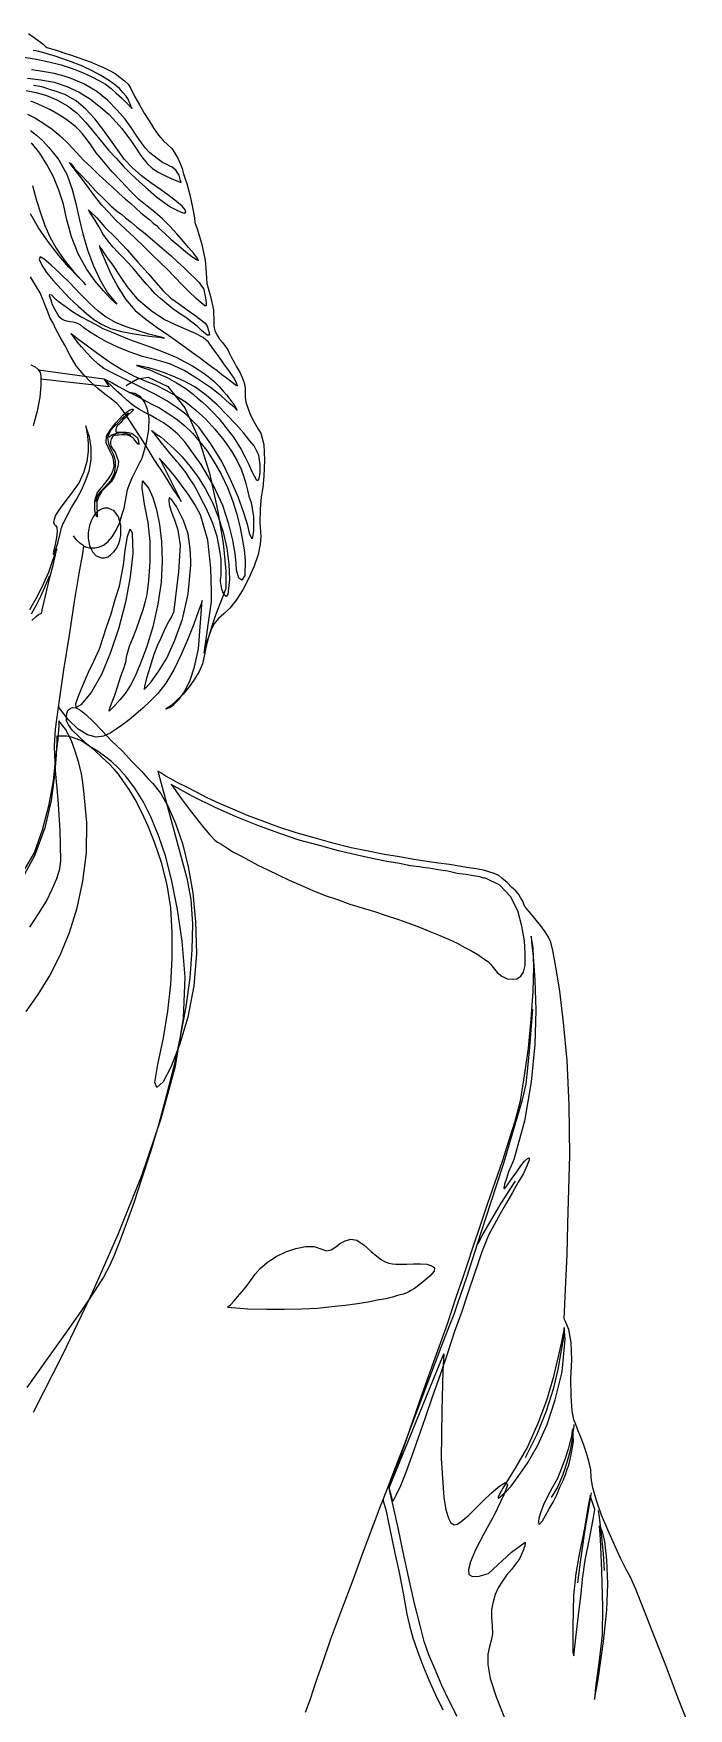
# Model space of a CAD drawing. Extents: x -27 to 49, y -117 to 57.
# Drawn here: x 13.3 to 37.2, y -5 to 56.2 of the extents above; entities that cross this region are included whole.
import ezdxf

# ---------------------------------------------------------------- set-up
doc = ezdxf.new("R2010")
doc.units = 0
doc.header["$LTSCALE"] = 25
for name, color, linetype in [('1', 7, 'CONTINUOUS'), ('4', 7, 'CONTINUOUS'), ('7', 7, 'CONTINUOUS')]:
    doc.layers.add(name, color=color, linetype=linetype)

msp = doc.modelspace()

# ---------------------------------------------------------------- linework, layer by layer
at = {"layer": '1', "linetype": 'CONTINUOUS'}
for points in [[(13.157, 56.2), (13.364, 56.051), (13.552, 55.919), (13.702, 55.807), (13.795, 55.713), (13.833, 55.694)], [(13.833, 55.694), (13.964, 55.656), (14.133, 55.6), (14.32, 55.544), (14.527, 55.469), (14.733, 55.413), (14.958, 55.319), (15.202, 55.244), (15.446, 55.15), (15.671, 55.056), (15.896, 54.962), (16.122, 54.85), (16.328, 54.737), (16.497, 54.606), (16.666, 54.475), (16.797, 54.344), (16.891, 54.193), (17.041, 53.893), (17.21, 53.593), (17.378, 53.293), (17.566, 53.012), (17.735, 52.73), (17.904, 52.486), (18.072, 52.298), (18.241, 52.129), (18.391, 51.998), (18.504, 51.83), (18.616, 51.642), (18.692, 51.455), (18.767, 51.266), (18.823, 51.079), (18.879, 50.891), (18.935, 50.723), (19.048, 50.31), (19.142, 49.841), (19.217, 49.466), (19.236, 49.297), (19.311, 49.072), (19.479, 48.546), (19.611, 47.928), (19.649, 47.458), (19.667, 47.065), (19.798, 46.595), (19.911, 46.108), (19.93, 45.676), (19.93, 45.508), (19.967, 45.339), (20.043, 45.189), (20.137, 45.038), (20.249, 44.907), (20.343, 44.776), (20.436, 44.645), (20.492, 44.513), (20.568, 44.363), (20.661, 44.194), (20.755, 44.025), (20.868, 43.838), (20.962, 43.632), (21.037, 43.444), (21.074, 43.256), (21.074, 43.087), (21.074, 42.918), (21.093, 42.731), (21.168, 42.524), (21.243, 42.318), (21.337, 42.111), (21.449, 41.924), (21.543, 41.756), (21.637, 41.605), (21.75, 41.192), (21.768, 40.611), (21.75, 40.029), (21.712, 39.617), (21.656, 39.279), (21.618, 38.829), (21.6, 38.341), (21.637, 37.834), (21.618, 37.553), (21.543, 37.178), (21.393, 36.746), (21.206, 36.315), (20.98, 35.883), (20.737, 35.508), (20.512, 35.208), (20.286, 35.002), (20.099, 34.832), (19.93, 34.626), (19.818, 34.401), (19.724, 34.158), (19.649, 33.932), (19.611, 33.745), (19.573, 33.614), (19.573, 33.576), (19.836, 35.452), (19.836, 35.808), (19.818, 36.672), (19.705, 37.703), (19.442, 38.622), (19.236, 38.997), (18.992, 39.373), (18.748, 39.71), (18.504, 40.029), (18.279, 40.292), (18.11, 40.498), (17.978, 40.63), (17.942, 40.686), (18.729, 39.11), (18.654, 39.242), (18.429, 39.579), (18.129, 40.085), (17.753, 40.648), (17.378, 41.249), (17.022, 41.812), (16.722, 42.262), (16.534, 42.524), (16.385, 42.693), (16.178, 42.862), (15.953, 43.031), (15.69, 43.237), (15.428, 43.481), (15.165, 43.744), (14.902, 44.063), (14.677, 44.438), (14.489, 44.813), (14.32, 45.113), (14.17, 45.376), (14.058, 45.62), (13.945, 45.827), (13.871, 46.033), (13.777, 46.239), (13.702, 46.464), (13.589, 46.727), (13.42, 47.008), (13.233, 47.308)], [(12.988, 55.337), (13.458, 55.263), (13.907, 55.169), (14.358, 55.056), (14.752, 54.925), (15.127, 54.775), (15.446, 54.625), (15.747, 54.475), (15.972, 54.344), (16.178, 54.193), (16.365, 54.025), (16.553, 53.856), (16.722, 53.686), (16.853, 53.556), (16.928, 53.481), (16.947, 53.461), (16.891, 53.518)], [(16.891, 53.518), (16.891, 53.537), (16.891, 53.574), (16.872, 53.63), (16.834, 53.706), (16.797, 53.799), (16.722, 53.912), (16.609, 54.043), (16.478, 54.193), (16.291, 54.344), (16.084, 54.493), (15.803, 54.663), (15.484, 54.831), (15.109, 55.018), (14.658, 55.187), (14.133, 55.375), (13.552, 55.544), (13.532, 55.544), (13.439, 55.563), (13.326, 55.582)], [(13.12, 54.569), (13.608, 54.512), (14.096, 54.418), (14.565, 54.268), (15.015, 54.062), (15.428, 53.799), (15.803, 53.499), (16.102, 53.237), (16.347, 52.974), (16.572, 52.73), (16.74, 52.505), (16.891, 52.298), (17.022, 52.111), (17.135, 51.923), (17.247, 51.754), (17.378, 51.585), (17.51, 51.435), (17.679, 51.286), (17.866, 51.154), (18.11, 51.023), (18.391, 50.891), (18.729, 50.76), (18.71, 50.835), (18.654, 51.023), (18.542, 51.21), (18.41, 51.323), (18.317, 51.361), (18.204, 51.417), (18.054, 51.492), (17.904, 51.604), (17.753, 51.717), (17.585, 51.848), (17.435, 52.017), (17.284, 52.205), (17.116, 52.448), (16.928, 52.73), (16.684, 53.068), (16.403, 53.405), (16.046, 53.762), (15.653, 54.081), (15.183, 54.362), (14.658, 54.587), (14.377, 54.663), (14.096, 54.737), (13.814, 54.794), (13.532, 54.831), (13.27, 54.869)], [(13.082, 54.118), (13.439, 54.043), (13.814, 53.931), (14.19, 53.78), (14.583, 53.556), (14.94, 53.293), (15.259, 52.955), (15.54, 52.599), (15.821, 52.261), (16.084, 51.942), (16.365, 51.642), (16.628, 51.342), (16.909, 51.06), (17.21, 50.779), (17.529, 50.498), (17.829, 50.235), (18.11, 50.028), (18.354, 49.86), (18.579, 49.747), (18.729, 49.672), (18.842, 49.635), (18.898, 49.672), (18.879, 49.766), (18.767, 49.898), (18.56, 50.066), (18.297, 50.273), (17.978, 50.498), (17.623, 50.741), (17.284, 51.004), (16.947, 51.304), (16.666, 51.604), (16.421, 51.942), (16.159, 52.317), (15.877, 52.711), (15.578, 53.086), (15.259, 53.443), (14.902, 53.743), (14.489, 53.969), (14.058, 54.118), (14.001, 54.137), (13.871, 54.175), (13.645, 54.25), (13.345, 54.306)], [(13.12, 53.255), (13.42, 53.105), (13.72, 52.918), (14.02, 52.711), (14.32, 52.468), (14.621, 52.167), (14.902, 51.867), (15.183, 51.567), (15.465, 51.304), (15.727, 51.042), (15.99, 50.798), (16.234, 50.572), (16.459, 50.366), (16.684, 50.16), (16.891, 49.991), (17.079, 49.822), (17.266, 49.653), (17.435, 49.522), (17.585, 49.39), (17.716, 49.278), (17.829, 49.184), (17.922, 49.091), (18.129, 48.903), (18.373, 48.678), (18.636, 48.453), (18.898, 48.227), (19.123, 48.058), (19.292, 47.946), (19.367, 47.909), (19.33, 47.984), (19.198, 48.171), (19.011, 48.377), (18.804, 48.622), (18.579, 48.884), (18.317, 49.166), (18.054, 49.428), (17.773, 49.672), (17.491, 49.898), (17.191, 50.141), (16.872, 50.46), (16.553, 50.798), (16.215, 51.154), (15.915, 51.511), (15.634, 51.848), (15.408, 52.167), (15.221, 52.43), (15.127, 52.542), (15.015, 52.674), (14.884, 52.787), (14.733, 52.918), (14.565, 53.049), (14.358, 53.18), (14.17, 53.293), (13.945, 53.424), (13.72, 53.518), (13.495, 53.63), (13.251, 53.724)], [(13.233, 52.655), (13.458, 52.486), (13.683, 52.28), (13.889, 52.055), (14.077, 51.83), (14.264, 51.585), (14.415, 51.323), (14.565, 51.06), (14.658, 50.779), (14.752, 50.498), (14.884, 49.991), (15.015, 49.447), (15.146, 48.884), (15.315, 48.303), (15.521, 47.739), (15.765, 47.215), (16.046, 46.727), (16.385, 46.314), (16.328, 46.37), (16.14, 46.539), (15.896, 46.802), (15.596, 47.158), (15.277, 47.609), (14.977, 48.152), (14.733, 48.772), (14.545, 49.447), (14.433, 49.972), (14.264, 50.479), (14.077, 50.967), (13.833, 51.417), (13.57, 51.83), (13.27, 52.205)], [(14.658, 51.492), (14.714, 51.435), (14.846, 51.266), (15.071, 51.042), (15.334, 50.76), (15.615, 50.441), (15.915, 50.16), (16.178, 49.898), (16.421, 49.691), (16.553, 49.597), (16.703, 49.466), (16.909, 49.316), (17.116, 49.128), (17.36, 48.941), (17.603, 48.734), (17.866, 48.509), (18.11, 48.303), (18.373, 48.078), (18.616, 47.852), (18.842, 47.646), (19.048, 47.44), (19.236, 47.271), (19.386, 47.102), (19.479, 46.971), (19.555, 46.858), (19.573, 46.783), (19.611, 46.595), (19.649, 46.389), (19.649, 46.258), (19.592, 46.258), (19.461, 46.37), (19.273, 46.539), (19.029, 46.764), (18.767, 47.027), (18.485, 47.308), (18.223, 47.59), (17.96, 47.852), (17.679, 48.115), (17.378, 48.415), (17.041, 48.734), (16.703, 49.053), (16.365, 49.372), (16.084, 49.672), (15.84, 49.934), (15.653, 50.16), (15.502, 50.366), (15.334, 50.592), (15.165, 50.817), (15.015, 51.023), (14.864, 51.21), (14.752, 51.361), (14.677, 51.455), (14.658, 51.492)], [(13.307, 50.648), (13.458, 50.104), (13.608, 49.615), (13.758, 49.184), (13.945, 48.772), (14.17, 48.359), (14.452, 47.946), (14.808, 47.514), (15.259, 47.027), (15.183, 47.102), (14.958, 47.327), (14.639, 47.665), (14.264, 48.096), (13.889, 48.584), (13.532, 49.109), (13.233, 49.615)], [(15.352, 49.766), (15.428, 49.691), (15.653, 49.466), (15.953, 49.128), (16.347, 48.734), (16.76, 48.303), (17.153, 47.852), (17.529, 47.44), (17.81, 47.102), (18.072, 46.802), (18.354, 46.539), (18.673, 46.314), (18.955, 46.108), (19.236, 45.92), (19.442, 45.751), (19.611, 45.62), (19.686, 45.508), (19.742, 45.32), (19.761, 45.189), (19.686, 45.189), (19.479, 45.357), (19.311, 45.508), (19.123, 45.657), (18.898, 45.827), (18.673, 45.976), (18.429, 46.145), (18.204, 46.333), (17.978, 46.521), (17.773, 46.708), (17.623, 46.877), (17.472, 47.045), (17.304, 47.233), (17.135, 47.44), (16.966, 47.646), (16.778, 47.852), (16.59, 48.04), (16.421, 48.209), (16.253, 48.397), (16.066, 48.622), (15.877, 48.884), (15.727, 49.147), (15.578, 49.39), (15.465, 49.579), (15.371, 49.709), (15.352, 49.766)], [(15.747, 48.453), (15.765, 48.377), (15.859, 48.134), (15.99, 47.815), (16.178, 47.402), (16.421, 46.952), (16.703, 46.501), (17.059, 46.089), (17.454, 45.751), (17.679, 45.601), (17.904, 45.432), (18.148, 45.263), (18.391, 45.095), (18.654, 44.907), (18.898, 44.738), (19.142, 44.551), (19.386, 44.382), (19.611, 44.213), (19.836, 44.044), (20.043, 43.894), (20.211, 43.744), (20.38, 43.632), (20.53, 43.519), (20.643, 43.425), (20.718, 43.369), (20.793, 43.331), (20.755, 43.425), (20.661, 43.612), (20.492, 43.857), (20.286, 44.138), (20.08, 44.438), (19.892, 44.701), (19.724, 44.926), (19.536, 45.095), (19.254, 45.245), (18.917, 45.395), (18.523, 45.564), (18.091, 45.77), (17.641, 46.07), (17.191, 46.445), (16.778, 46.952), (16.59, 47.215), (16.421, 47.477), (16.253, 47.739), (16.084, 47.965), (15.953, 48.152), (15.84, 48.321), (15.765, 48.415), (15.747, 48.453)], [(18.129, 45.076), (18.054, 45.095), (17.848, 45.151), (17.547, 45.226), (17.172, 45.339), (16.76, 45.47), (16.365, 45.638), (15.99, 45.845), (15.69, 46.07), (15.39, 46.351), (15.033, 46.708), (14.677, 47.083), (14.32, 47.44), (13.983, 47.739), (13.739, 47.965), (13.589, 48.04), (13.552, 47.946), (13.645, 47.739), (13.814, 47.477), (14.058, 47.177), (14.358, 46.858), (14.658, 46.539), (14.977, 46.239), (15.277, 45.976), (15.54, 45.751), (15.821, 45.582), (16.159, 45.432), (16.553, 45.32), (16.947, 45.245), (17.322, 45.189), (17.66, 45.132), (17.942, 45.113), (18.129, 45.076)], [(14.152, 46.501), (14.17, 46.483), (14.19, 46.464), (14.264, 46.408), (14.339, 46.351), (14.452, 46.276), (14.583, 46.182), (14.733, 46.07), (14.902, 45.957), (15.109, 45.845), (15.334, 45.714), (15.596, 45.582), (15.877, 45.432), (16.178, 45.301), (16.497, 45.169), (16.853, 45.02), (17.228, 44.888), (17.603, 44.757), (17.96, 44.625), (18.279, 44.494), (18.579, 44.363), (18.861, 44.213), (19.123, 44.081), (19.348, 43.931), (19.573, 43.781), (19.761, 43.632), (19.948, 43.481), (20.117, 43.313), (20.267, 43.144), (20.399, 42.994), (20.53, 42.806), (20.661, 42.637), (20.774, 42.45), (20.699, 42.524), (20.492, 42.693), (20.193, 42.974), (19.798, 43.275), (19.33, 43.594), (18.842, 43.894), (18.317, 44.138), (17.81, 44.288), (17.322, 44.4), (16.834, 44.569), (16.403, 44.757), (16.009, 44.944), (15.671, 45.132), (15.39, 45.301), (15.183, 45.451), (15.071, 45.544), (14.977, 45.601), (14.884, 45.638), (14.79, 45.657), (14.677, 45.676), (14.565, 45.695), (14.471, 45.714), (14.377, 45.77), (14.302, 45.827), (14.226, 45.939), (14.133, 46.108), (14.039, 46.295), (13.983, 46.464), (13.927, 46.614), (13.945, 46.67), (14.001, 46.652), (14.152, 46.501)], [(14.714, 45.245), (14.79, 45.189), (14.996, 45.02), (15.315, 44.794), (15.69, 44.513), (16.122, 44.213), (16.572, 43.931), (17.022, 43.688), (17.416, 43.519), (17.791, 43.369), (18.167, 43.181), (18.542, 42.974), (18.917, 42.731), (19.273, 42.45), (19.629, 42.111), (19.967, 41.756), (20.286, 41.343), (20.568, 40.949), (20.774, 40.592), (20.924, 40.292), (21.018, 40.01), (21.093, 39.767), (21.15, 39.523), (21.206, 39.298), (21.281, 39.073), (21.375, 38.548), (21.375, 38.022), (21.318, 37.741), (21.243, 37.91), (21.168, 38.229), (21.018, 38.697), (20.811, 39.279), (20.53, 39.916), (20.211, 40.574), (19.818, 41.211), (19.386, 41.812), (18.898, 42.3), (18.579, 42.543), (18.204, 42.787), (17.791, 43.012), (17.36, 43.237), (16.947, 43.444), (16.534, 43.65), (16.196, 43.819), (15.915, 43.969), (15.69, 44.138), (15.484, 44.326), (15.277, 44.551), (15.09, 44.757), (14.94, 44.944), (14.827, 45.095), (14.733, 45.207), (14.714, 45.245)], [(21.6, 40.067), (21.618, 40.179), (21.618, 40.461), (21.562, 40.799), (21.393, 41.136), (21.243, 41.324), (21.018, 41.605), (20.737, 41.924), (20.399, 42.28), (20.043, 42.637), (19.649, 42.994), (19.236, 43.293), (18.823, 43.519), (18.429, 43.688), (18.091, 43.819), (17.791, 43.913), (17.547, 43.987), (17.36, 44.025), (17.21, 44.063), (17.135, 44.081), (17.097, 44.081), (17.153, 44.063), (17.322, 44.007), (17.585, 43.913), (17.885, 43.781), (18.223, 43.632), (18.56, 43.444), (18.898, 43.237), (19.18, 43.012), (19.33, 42.881), (19.499, 42.749), (19.686, 42.581), (19.892, 42.374), (20.117, 42.131), (20.361, 41.812), (20.643, 41.455), (20.924, 41.005), (21.074, 40.723), (21.206, 40.461), (21.299, 40.235), (21.393, 40.048), (21.468, 39.916), (21.525, 39.879), (21.562, 39.916), (21.6, 40.067)], [(15.915, 43.594), (15.99, 43.556), (16.178, 43.462), (16.441, 43.313), (16.76, 43.144), (17.097, 42.974), (17.435, 42.787), (17.716, 42.637), (17.942, 42.524), (18.129, 42.412), (18.354, 42.262), (18.598, 42.093), (18.861, 41.868), (19.142, 41.605), (19.405, 41.305), (19.667, 40.967), (19.93, 40.574), (20.193, 40.105), (20.418, 39.617), (20.605, 39.148), (20.755, 38.678), (20.868, 38.209), (20.962, 37.759), (21.037, 37.346), (21.074, 36.953), (21.056, 36.409), (20.943, 36.24), (20.831, 36.315), (20.755, 36.596), (20.737, 36.84), (20.699, 37.215), (20.624, 37.703), (20.474, 38.285), (20.249, 38.96), (19.911, 39.692), (19.461, 40.461), (18.861, 41.286), (18.616, 41.568), (18.354, 41.792), (18.091, 41.981), (17.829, 42.131), (17.603, 42.262), (17.378, 42.374), (17.21, 42.468), (17.059, 42.562), (16.909, 42.675), (16.74, 42.825), (16.553, 42.994), (16.365, 43.162), (16.196, 43.331), (16.046, 43.462), (15.953, 43.556), (15.915, 43.594)], [(15.896, 39.71), (16.009, 39.842), (16.102, 39.973), (16.196, 40.105), (16.253, 40.255), (16.291, 40.404), (16.272, 40.574), (16.234, 40.742), (16.14, 40.93), (15.99, 41.249), (16.009, 41.493), (16.14, 41.718), (16.347, 41.981), (16.478, 42.131), (16.609, 42.262), (16.74, 42.374), (16.853, 42.45), (16.947, 42.487), (16.985, 42.487), (16.985, 42.45), (16.909, 42.374), (16.797, 42.28), (16.703, 42.168), (16.609, 42.093), (16.534, 41.999), (16.459, 41.924), (16.403, 41.868), (16.365, 41.792), (16.347, 41.736), (16.347, 41.68), (16.365, 41.643), (16.441, 41.643), (16.553, 41.643), (16.628, 41.643), (16.722, 41.643), (16.816, 41.624), (16.909, 41.605), (16.985, 41.568), (17.059, 41.511), (17.135, 41.437), (17.172, 41.324), (17.191, 41.192), (17.153, 41.211), (17.079, 41.305), (17.022, 41.38), (17.003, 41.399), (16.966, 41.437), (16.909, 41.473), (16.853, 41.511), (16.778, 41.53), (16.684, 41.549), (16.572, 41.549), (16.441, 41.53), (16.403, 41.53), (16.328, 41.53), (16.234, 41.493), (16.178, 41.399), (16.159, 41.305), (16.159, 41.211), (16.178, 41.118), (16.234, 41.024), (16.328, 40.911), (16.385, 40.742), (16.441, 40.574), (16.421, 40.386), (16.365, 40.198), (16.291, 40.01), (16.178, 39.823), (16.009, 39.654), (15.84, 39.485), (15.727, 39.298), (15.653, 39.091), (15.653, 38.885), (15.671, 38.678), (15.671, 38.548), (15.653, 38.548), (15.578, 38.772), (15.578, 39.129), (15.671, 39.41), (15.803, 39.597), (15.896, 39.71)], [(16.816, 42.337), (16.778, 42.318), (16.703, 42.243), (16.572, 42.131), (16.441, 41.999), (16.291, 41.849), (16.159, 41.699), (16.084, 41.549), (16.046, 41.437), (16.084, 41.23), (16.159, 41.042), (16.234, 40.873), (16.291, 40.742), (16.328, 40.592), (16.328, 40.386), (16.291, 40.123), (16.159, 39.86), (15.972, 39.654), (15.803, 39.485), (15.671, 39.316), (15.615, 39.11)], [(15.259, 41.868), (15.277, 41.718), (15.315, 41.493), (15.334, 41.23), (15.334, 40.93), (15.296, 40.574), (15.183, 40.198), (15.015, 39.804), (14.733, 39.41), (14.452, 39.054), (14.264, 38.791), (14.152, 38.604), (14.096, 38.453), (14.077, 38.359), (14.096, 38.285), (14.152, 38.229), (14.19, 38.172), (14.208, 38.003), (14.17, 37.721), (14.114, 37.44), (14.058, 37.215), (14.077, 37.159), (14.133, 37.29), (14.226, 37.591), (14.339, 38.04), (14.358, 38.116), (14.396, 38.209), (14.415, 38.285), (14.433, 38.322), (14.471, 38.397), (14.583, 38.604), (14.733, 38.885), (14.921, 39.204), (15.09, 39.523), (15.24, 39.86), (15.371, 40.217), (15.446, 40.63), (15.446, 41.08), (15.39, 41.473), (15.296, 41.756), (15.259, 41.868)], [(16.046, 41.437), (16.066, 41.455), (16.102, 41.473), (16.178, 41.53), (16.272, 41.568), (16.385, 41.605), (16.534, 41.624), (16.703, 41.605), (16.891, 41.549)], [(17.66, 41.699), (17.697, 41.68), (17.81, 41.586), (17.998, 41.455), (18.223, 41.268), (18.485, 41.024), (18.767, 40.742), (19.048, 40.404), (19.33, 40.029), (19.611, 39.579), (19.874, 39.073), (20.08, 38.548), (20.267, 37.984), (20.399, 37.402), (20.474, 36.821), (20.492, 36.258), (20.436, 35.715), (20.38, 35.639), (20.286, 35.715), (20.211, 35.902), (20.173, 36.202), (20.173, 36.258), (20.193, 36.409), (20.193, 36.652), (20.193, 36.99), (20.137, 37.384), (20.043, 37.834), (19.874, 38.341), (19.649, 38.866), (19.479, 39.185), (19.33, 39.485), (19.18, 39.748), (19.029, 39.973), (18.917, 40.161), (18.785, 40.329), (18.673, 40.461), (18.579, 40.574), (18.467, 40.705), (18.317, 40.873), (18.167, 41.061), (18.016, 41.249), (17.885, 41.417), (17.773, 41.568), (17.679, 41.662), (17.66, 41.699)], [(17.547, 39.579), (17.697, 39.26), (17.829, 38.81), (17.942, 38.266), (18.016, 37.647), (18.035, 36.934), (17.998, 36.164), (17.885, 35.358), (17.697, 34.533), (17.472, 33.782), (17.247, 33.201), (17.059, 32.731), (16.872, 32.375), (16.684, 32.093), (16.497, 31.869), (16.309, 31.662), (16.102, 31.456), (16.122, 31.531), (16.196, 31.737), (16.309, 32.037), (16.421, 32.375), (16.534, 32.731), (16.647, 33.05), (16.722, 33.295), (16.74, 33.444), (16.778, 33.576), (16.853, 33.82), (16.966, 34.12), (17.097, 34.457), (17.228, 34.814), (17.341, 35.171), (17.435, 35.47), (17.491, 35.715), (17.547, 36.221), (17.603, 36.896), (17.603, 37.647), (17.529, 38.341), (17.397, 39.016), (17.304, 39.597), (17.322, 39.86), (17.547, 39.579)], [(17.378, 32.244), (17.454, 32.319), (17.641, 32.525), (17.904, 32.9), (18.204, 33.388), (18.504, 34.045), (18.785, 34.814), (18.992, 35.733), (19.086, 36.784), (19.086, 36.953), (19.067, 37.384), (18.992, 37.928), (18.823, 38.416), (18.56, 38.923), (18.391, 39.166), (18.297, 39.242), (18.279, 39.166), (18.297, 38.997), (18.354, 38.791), (18.429, 38.585), (18.485, 38.435), (18.616, 38.078), (18.692, 37.497), (18.636, 36.54), (18.448, 35.039), (18.429, 35.02), (18.391, 34.926), (18.317, 34.796), (18.223, 34.626), (18.11, 34.401), (17.998, 34.138), (17.866, 33.857), (17.735, 33.52), (17.585, 33.05), (17.472, 32.657), (17.397, 32.356), (17.378, 32.244)], [(16.947, 37.947), (16.966, 37.215), (16.872, 36.353), (16.703, 35.433), (16.459, 34.495), (16.159, 33.594), (15.821, 32.788), (15.446, 32.131), (15.071, 31.681), (14.902, 31.587), (14.884, 31.737), (14.996, 32.037), (15.165, 32.45), (15.352, 32.882), (15.54, 33.275), (15.69, 33.594), (15.747, 33.726), (15.784, 33.839), (15.877, 34.101), (16.009, 34.514), (16.178, 35.002), (16.328, 35.526), (16.478, 36.014), (16.572, 36.465), (16.628, 36.784), (16.684, 37.328), (16.778, 37.834), (16.872, 38.116), (16.947, 37.947)], [(14.19, 37.384), (14.039, 36.953), (13.889, 36.521), (13.702, 36.09), (13.476, 35.639), (13.195, 35.151)], [(13.289, 34.758), (13.439, 34.908), (13.532, 34.983), (13.608, 35.02), (13.626, 35.039), (13.645, 35.039), (13.664, 35.151), (13.739, 35.452), (13.833, 35.865), (13.945, 36.333), (14.058, 36.784), (14.152, 37.159), (14.19, 37.384), (14.19, 37.384)], [(15.183, 37.478), (15.146, 37.515), (15.033, 37.591), (14.902, 37.721), (14.808, 37.853)], [(13.27, 35.002), (13.458, 35.339), (13.626, 35.677), (13.945, 36.409)]]:
    msp.add_lwpolyline(points, dxfattribs=at)
at = {"layer": '4', "linetype": 'CONTINUOUS'}
for points in [[(17.697, 28.811), (17.978, 28.454), (18.261, 27.966), (18.523, 27.348), (18.785, 26.616), (18.992, 25.771), (19.161, 24.814), (19.254, 23.764), (19.292, 22.601), (19.198, 21.419), (18.973, 20.275), (18.673, 19.262), (18.354, 18.455), (18.072, 17.911), (17.848, 17.705), (17.773, 17.892), (17.885, 18.548), (18.091, 19.524), (18.241, 20.5), (18.354, 21.475), (18.41, 22.432), (18.41, 23.37), (18.354, 24.27), (18.223, 25.115), (18.016, 25.922), (17.773, 26.634), (17.529, 27.254), (17.284, 27.779), (17.059, 28.229), (16.834, 28.586), (16.628, 28.885), (16.441, 29.148), (16.291, 29.336), (16.102, 29.523), (15.859, 29.749), (15.578, 30.011), (15.277, 30.255), (15.015, 30.518), (14.771, 30.743), (14.621, 30.949), (14.545, 31.1), (14.545, 31.231), (14.565, 31.362), (14.602, 31.475), (14.677, 31.55), (14.771, 31.587), (14.902, 31.568), (15.071, 31.475), (15.259, 31.325), (15.521, 31.08), (15.84, 30.743), (16.196, 30.368), (16.59, 29.993), (16.947, 29.599), (17.284, 29.261), (17.529, 28.979), (17.697, 28.811)], [(31.28, 22.17), (31.28, 22.282), (31.28, 22.601), (31.261, 23.07), (31.168, 23.595), (31.017, 24.158), (30.755, 24.684), (30.361, 25.096), (29.836, 25.359), (29.779, 25.359), (29.629, 25.396), (29.404, 25.434), (29.122, 25.49), (28.803, 25.528), (28.466, 25.603), (28.109, 25.659), (27.771, 25.715), (27.641, 25.734), (27.415, 25.771), (27.097, 25.809), (26.702, 25.884), (26.233, 25.959), (25.708, 26.072), (25.108, 26.203), (24.47, 26.353), (23.776, 26.541), (23.044, 26.747), (22.294, 26.991), (21.525, 27.272), (20.737, 27.591), (19.948, 27.948), (19.161, 28.341), (18.373, 28.773), (18.429, 28.698), (18.56, 28.51), (18.767, 28.211), (19.029, 27.872), (19.292, 27.535), (19.555, 27.197), (19.78, 26.935), (19.967, 26.747), (20.061, 26.672), (20.211, 26.578), (20.399, 26.465), (20.624, 26.315), (20.905, 26.166), (21.206, 26.016), (21.525, 25.828), (21.9, 25.659), (22.275, 25.472), (22.669, 25.284), (23.1, 25.096), (23.532, 24.908), (23.982, 24.721), (24.432, 24.571), (24.882, 24.402), (25.333, 24.27), (25.783, 24.14), (26.214, 23.989), (26.627, 23.858), (27.04, 23.708), (27.434, 23.558), (27.809, 23.408), (28.166, 23.257), (28.485, 23.126), (28.803, 22.976), (29.085, 22.826), (29.328, 22.695), (29.554, 22.563), (29.741, 22.432), (29.91, 22.32), (30.023, 22.207), (30.117, 22.095), (30.267, 21.907), (30.436, 21.776), (30.623, 21.682), (30.811, 21.663), (30.98, 21.682), (31.13, 21.776), (31.224, 21.925), (31.28, 22.17)], [(26.327, 3.091), (26.421, 3.372), (26.702, 4.122), (27.077, 5.21), (27.528, 6.505), (27.997, 7.836), (28.447, 9.075), (28.785, 10.088), (29.009, 10.745), (29.179, 11.251), (29.385, 11.889), (29.647, 12.639), (29.91, 13.446), (30.192, 14.253), (30.473, 15.059), (30.717, 15.829), (30.923, 16.485), (31.111, 17.217), (31.261, 18.136), (31.411, 19.149), (31.505, 20.2), (31.58, 21.213), (31.599, 22.113), (31.58, 22.808), (31.505, 23.239), (31.523, 23.032), (31.58, 22.489), (31.636, 21.626), (31.674, 20.537), (31.636, 19.28), (31.505, 17.911), (31.261, 16.485), (30.867, 15.078), (30.849, 15.022), (30.773, 14.853), (30.68, 14.628), (30.604, 14.384), (30.53, 14.178), (30.51, 14.028), (30.53, 14.009), (30.642, 14.159), (30.811, 14.403), (30.98, 14.628), (31.13, 14.853), (31.261, 15.022), (31.374, 15.115), (31.43, 15.135), (31.43, 15.059), (31.355, 14.872), (31.224, 14.572), (31.036, 14.253), (30.829, 13.877), (30.604, 13.502), (30.379, 13.089), (30.154, 12.696), (29.948, 12.32), (29.798, 11.945), (29.704, 11.701), (29.573, 11.307), (29.404, 10.801), (29.198, 10.2), (28.973, 9.525), (28.71, 8.793), (28.447, 8.005), (28.184, 7.218), (27.903, 6.43), (27.641, 5.641), (27.378, 4.91), (27.153, 4.253), (26.927, 3.653), (26.74, 3.165), (26.571, 2.809), (26.459, 2.584), (26.327, 3.091)], [(26.102, 2.659), (26.214, 2.94), (26.496, 3.672), (26.89, 4.704), (27.34, 5.904), (27.809, 7.124), (28.222, 8.231), (28.541, 9.038), (28.691, 9.431), (28.841, 9.863), (29.16, 10.782), (29.554, 12.039), (30.023, 13.465), (30.492, 14.909), (30.886, 16.241), (31.186, 17.254), (31.317, 17.836), (31.355, 18.193), (31.449, 19.036), (31.523, 19.956), (31.561, 20.575)], [(30.923, 14.29), (30.886, 14.234), (30.773, 14.065), (30.604, 13.803), (30.398, 13.484), (30.173, 13.109), (29.948, 12.714), (29.723, 12.339), (29.554, 11.983)], [(32.705, 8.944), (32.687, 8.793), (32.612, 8.418), (32.48, 7.836), (32.312, 7.105), (32.068, 6.279), (31.749, 5.435), (31.374, 4.591), (30.923, 3.803), (30.661, 3.39), (30.473, 3.071), (30.361, 2.884), (30.304, 2.752), (30.304, 2.715), (30.361, 2.752), (30.454, 2.828), (30.586, 2.94), (30.773, 3.147), (31.036, 3.503), (31.374, 3.991), (31.73, 4.628), (32.087, 5.398), (32.386, 6.299), (32.631, 7.33), (32.743, 8.512), (32.705, 8.944)], [(32.705, 8.944), (32.705, 8.831), (32.668, 8.512), (32.593, 8.043), (32.48, 7.405), (32.312, 6.692), (32.049, 5.886), (31.712, 5.041), (31.28, 4.178)], [(28.803, -5.258), (28.522, -4.714), (28.241, -4.132), (27.997, -3.551), (27.771, -3.007), (27.603, -2.519), (27.452, -1.937), (27.246, -1.131), (27.04, -0.212), (26.834, 0.745), (26.646, 1.627), (26.477, 2.377), (26.365, 2.903), (26.327, 3.091), (28.315, 7.987)], [(28.315, 7.987), (28.278, 7.368), (28.241, 5.904), (28.222, 4.16), (28.315, 2.734), (28.391, 2.284), (28.485, 1.983), (28.578, 1.815), (28.691, 1.74), (28.803, 1.758), (28.935, 1.852), (29.085, 1.965), (29.235, 2.096), (29.441, 2.302), (29.741, 2.603), (30.06, 2.903), (30.361, 3.165), (30.567, 3.278), (30.642, 3.184), (30.51, 2.828), (30.154, 2.096), (29.76, 1.383), (29.479, 0.82), (29.292, 0.389), (29.216, 0.107), (29.235, -0.08), (29.366, -0.155), (29.61, -0.137), (29.948, -0.043), (30.792, 0.745), (31.28, 1.102), (31.28, 1.027), (31.224, 0.82), (31.074, 0.501), (30.792, 0.107), (30.604, -0.099), (30.454, -0.324), (30.304, -0.568), (30.192, -0.812), (30.117, -1.074), (30.06, -1.356), (30.06, -1.637), (30.079, -1.956), (30.098, -2.238), (30.042, -2.481), (29.986, -2.707), (29.929, -2.988), (29.929, -3.363), (30.004, -3.87), (30.229, -4.545), (30.586, -5.427)], [(33.024, 5.248), (33.006, 5.192), (32.987, 5.041), (32.931, 4.798), (32.856, 4.497), (32.743, 4.16), (32.612, 3.803), (32.462, 3.428), (32.274, 3.091), (32.105, 2.772), (31.955, 2.471), (31.862, 2.208), (31.786, 1.983), (31.768, 1.833), (31.786, 1.758), (31.824, 1.777), (31.918, 1.889), (32.03, 2.077), (32.161, 2.321), (32.312, 2.565), (32.443, 2.828), (32.556, 3.109), (32.668, 3.353), (32.762, 3.578), (32.818, 3.765), (32.874, 3.916), (32.968, 4.291), (33.044, 4.779), (33.024, 5.248)], [(33.062, 5.398), (33.062, 5.323), (33.024, 5.117), (32.987, 4.798), (32.912, 4.403), (32.799, 3.972), (32.649, 3.54), (32.462, 3.109), (32.237, 2.734)], [(33.662, 2.809), (33.588, 2.434), (33.437, 1.552), (33.25, 0.595), (33.137, -0.043), (33.044, -0.849), (33.024, -1.994), (33.024, -2.913), (33.062, -3.044), (33.137, -2.388), (33.231, -1.562), (33.325, -0.774), (33.381, -0.249), (33.475, 0.445), (33.644, 1.289), (33.775, 2.002), (33.831, 2.302), (33.662, 2.809)], [(33.7, 2.903), (33.625, 2.471), (33.456, 1.477), (33.287, 0.37), (33.193, -0.38)], [(33.944, 2.265), (33.981, 2.021), (34.057, 1.402), (34.131, 0.689), (34.169, 0.07)], [(33.981, 1.702), (34.019, 1.215), (34.075, 0.07), (34.113, -1.262), (34.094, -2.275), (33.981, -3.213), (33.85, -4.208), (33.812, -4.639), (33.944, -3.907), (34.15, -2.519), (34.263, -1.375), (34.3, -0.418), (34.263, 0.464), (34.188, 1.139), (34.094, 1.514), (34.019, 1.664), (33.981, 1.702)]]:
    msp.add_lwpolyline(points, dxfattribs=at)
at = {"layer": '7', "linetype": 'CONTINUOUS'}
for points in [[(13.157, 56.2), (13.364, 56.051), (13.552, 55.919), (13.702, 55.807), (13.795, 55.713), (13.833, 55.694), (13.964, 55.656), (14.133, 55.6), (14.32, 55.544), (14.527, 55.469), (14.733, 55.413), (14.958, 55.319), (15.202, 55.244), (15.446, 55.15), (15.671, 55.056), (15.896, 54.962), (16.122, 54.85), (16.328, 54.737), (16.497, 54.606), (16.666, 54.475), (16.797, 54.344), (16.891, 54.193), (17.041, 53.893), (17.21, 53.593), (17.378, 53.293), (17.566, 53.012), (17.735, 52.73), (17.904, 52.486), (18.072, 52.298), (18.241, 52.129), (18.391, 51.998), (18.504, 51.83), (18.616, 51.642), (18.692, 51.455), (18.767, 51.266), (18.823, 51.079), (18.879, 50.891), (18.935, 50.723), (19.048, 50.31), (19.142, 49.841), (19.217, 49.466), (19.236, 49.297), (19.311, 49.072), (19.479, 48.546), (19.611, 47.928), (19.649, 47.458), (19.667, 47.065), (19.798, 46.595), (19.911, 46.108), (19.93, 45.676), (19.93, 45.508), (19.967, 45.339), (20.043, 45.189), (20.137, 45.038), (20.249, 44.907), (20.343, 44.776), (20.436, 44.645), (20.492, 44.513), (20.568, 44.363), (20.661, 44.194), (20.755, 44.025), (20.868, 43.838), (20.962, 43.632), (21.037, 43.444), (21.074, 43.256), (21.074, 43.087), (21.074, 42.918), (21.093, 42.731), (21.168, 42.524), (21.243, 42.318), (21.337, 42.111), (21.449, 41.924), (21.543, 41.756), (21.637, 41.605), (21.75, 41.192), (21.768, 40.611), (21.75, 40.029), (21.712, 39.617), (21.656, 39.279), (21.618, 38.829), (21.6, 38.341), (21.637, 37.834), (21.618, 37.553), (21.543, 37.178), (21.393, 36.746), (21.206, 36.315), (20.98, 35.883), (20.737, 35.508), (20.512, 35.208), (20.286, 35.002), (20.099, 34.832), (19.93, 34.626), (19.818, 34.401), (19.724, 34.158), (19.649, 33.932), (19.611, 33.745), (19.573, 33.614), (19.573, 33.576)], [(13.251, 44.1), (13.401, 44.025), (13.514, 43.931), (13.589, 43.819), (13.608, 43.688), (13.608, 43.35), (13.57, 42.918), (13.476, 42.412), (13.326, 41.868)], [(13.532, 43.913), (15.915, 43.594), (16.102, 43.293), (13.608, 43.575), (13.608, 43.575)], [(16.722, 43.331), (16.76, 43.369), (17.135, 43.594), (17.529, 43.65), (18.241, 43.313), (18.861, 42.524), (19.367, 41.417), (19.761, 40.142), (20.061, 38.81), (20.267, 37.591), (20.361, 36.577), (20.361, 35.921), (20.324, 35.845), (20.249, 35.639), (20.137, 35.339), (19.986, 34.964), (19.855, 34.551), (19.724, 34.158), (19.629, 33.782), (19.573, 33.463), (19.517, 33.182), (19.386, 32.9), (19.217, 32.619), (19.029, 32.338), (18.804, 32.075), (18.579, 31.85), (18.373, 31.662), (18.167, 31.531), (18.204, 31.55), (18.317, 31.587), (18.467, 31.7), (18.654, 31.887), (18.842, 32.15), (19.048, 32.544), (19.217, 33.069), (19.367, 33.726), (19.499, 35.49), (19.461, 35.377), (19.348, 35.077), (19.198, 34.626), (18.973, 34.082), (18.729, 33.52), (18.467, 32.956), (18.167, 32.469), (17.885, 32.093), (17.603, 31.812), (17.341, 31.568), (17.079, 31.343), (16.834, 31.137), (16.59, 30.949), (16.365, 30.799), (16.14, 30.649), (15.896, 30.536), (15.634, 30.499), (15.315, 30.593), (14.977, 30.799), (14.621, 31.137), (14.283, 31.568), (14.264, 31.606), (14.264, 31.644)], [(13.213, 23.558), (13.532, 24.046), (13.814, 24.515), (14.02, 24.946), (14.19, 25.34), (14.302, 25.697), (14.339, 25.996), (14.32, 27.103), (14.246, 28.229), (14.152, 29.28), (14.114, 30.18), (14.152, 30.799), (14.283, 31.774), (14.452, 32.956), (14.658, 34.232), (14.846, 35.452), (15.015, 36.483), (15.146, 37.215), (15.183, 37.478), (15.202, 37.478), (15.24, 37.459), (15.296, 37.44), (15.371, 37.422), (15.484, 37.422), (15.596, 37.422), (15.747, 37.459), (15.896, 37.515), (16.066, 37.647), (16.215, 37.816), (16.365, 38.06), (16.478, 38.322), (16.572, 38.604), (16.647, 38.866), (16.703, 39.129), (16.74, 39.335), (16.778, 39.541), (16.853, 39.748), (16.947, 39.973), (17.059, 40.198), (17.153, 40.386), (17.228, 40.536), (17.284, 40.648), (17.304, 40.686), (17.472, 41.249), (17.547, 41.736), (17.566, 42.149), (17.51, 42.487), (17.397, 42.749), (17.247, 42.937), (17.041, 43.05), (16.834, 43.087), (16.834, 43.068)], [(15.334, 37.759), (15.39, 37.497), (15.502, 37.272), (15.634, 37.121), (15.821, 37.047), (15.934, 37.047), (16.066, 37.084), (16.159, 37.159), (16.272, 37.272), (16.365, 37.384), (16.441, 37.534), (16.497, 37.703), (16.534, 37.872), (16.534, 38.229), (16.441, 38.548), (16.291, 38.772), (16.066, 38.866), (15.934, 38.866), (15.821, 38.829), (15.709, 38.772), (15.596, 38.66), (15.521, 38.548), (15.446, 38.397), (15.39, 38.229), (15.352, 38.04), (15.334, 37.966), (15.334, 37.91), (15.334, 37.834), (15.334, 37.759)], [(13.082, 20.481), (13.514, 21.1), (13.927, 21.776), (14.32, 22.545), (14.658, 23.37), (14.94, 24.27), (15.146, 25.246), (15.277, 26.278), (15.296, 27.385), (15.183, 28.548), (15.165, 28.623), (15.146, 28.849), (15.09, 29.167), (14.996, 29.561), (14.864, 29.993), (14.714, 30.406), (14.508, 30.799), (14.264, 31.1), (14.264, 30.931), (14.226, 30.443), (14.152, 29.749), (14.058, 28.905), (13.889, 27.985), (13.664, 27.103), (13.364, 26.278), (12.988, 25.64)], [(13.345, 5.848), (14.433, 8.005), (15.484, 10.2), (16.441, 12.377), (17.304, 14.534), (17.998, 16.579), (18.523, 18.492), (18.823, 20.237), (18.879, 21.738), (18.767, 23.051), (18.598, 24.214), (18.391, 25.246), (18.167, 26.128), (17.904, 26.916), (17.623, 27.591), (17.341, 28.154), (17.041, 28.642), (16.74, 29.036), (16.459, 29.355), (16.196, 29.617), (15.934, 29.805), (15.709, 29.974), (15.521, 30.087), (15.371, 30.18), (15.259, 30.255), (15.09, 30.368), (14.902, 30.443), (14.733, 30.499), (14.565, 30.536), (14.415, 30.536), (14.302, 30.536), (14.226, 30.536), (14.19, 30.536), (14.19, 30.349), (14.17, 29.861), (14.114, 29.111), (13.983, 28.191), (13.758, 27.197), (13.383, 26.166), (12.857, 25.209)], [(37.245, -5.558), (36.852, -4.564), (36.439, -3.457), (36.007, -2.35), (35.614, -1.356), (35.313, -0.587), (35.126, -0.174), (34.976, 0.107), (34.769, 0.52), (34.544, 1.008), (34.3, 1.552), (34.075, 2.096), (33.887, 2.621), (33.756, 3.091), (33.7, 3.446), (33.681, 3.747), (33.606, 4.066), (33.512, 4.385), (33.419, 4.685), (33.306, 4.967), (33.193, 5.229), (33.118, 5.435), (33.062, 5.567), (33.006, 5.904), (32.968, 6.43), (32.95, 7.068), (32.987, 7.762), (32.968, 8.4), (32.874, 8.869), (32.762, 9.168), (32.705, 9.262), (32.762, 10.332), (32.818, 11.608), (32.837, 12.714), (32.856, 13.165), (32.912, 15.228), (32.893, 17.067), (32.818, 18.699), (32.687, 20.087), (32.556, 21.231), (32.406, 22.113), (32.293, 22.713), (32.218, 23.014), (32.143, 23.201), (32.011, 23.389), (31.862, 23.614), (31.692, 23.821), (31.543, 24.008), (31.411, 24.158), (31.317, 24.252), (31.28, 24.289), (31.242, 24.402), (31.204, 24.515), (31.13, 24.627), (31.055, 24.758), (30.942, 24.89), (30.792, 25.021), (30.623, 25.19), (30.436, 25.359), (30.323, 25.452), (30.154, 25.528), (29.966, 25.584), (29.76, 25.64), (29.497, 25.697), (29.216, 25.734), (28.879, 25.79), (28.522, 25.847), (28.128, 25.903), (27.697, 25.959), (27.228, 26.034), (26.702, 26.128), (26.158, 26.222), (25.558, 26.335), (24.939, 26.465), (24.264, 26.634), (23.588, 26.822), (22.932, 27.009), (22.294, 27.216), (21.712, 27.441), (21.15, 27.647), (20.624, 27.872), (20.137, 28.079), (19.686, 28.285), (19.292, 28.492), (18.935, 28.679), (18.616, 28.829), (18.354, 28.979), (18.148, 29.092), (18.016, 29.186), (17.922, 29.242), (17.885, 29.261), (18.935, 25.359), (19.086, 24.571), (19.142, 23.689), (19.123, 22.732), (19.048, 21.719), (18.898, 20.65), (18.692, 19.562), (18.467, 18.474), (18.185, 17.386), (17.904, 16.335), (17.603, 15.322), (17.284, 14.365), (17.003, 13.502), (16.722, 12.733), (16.478, 12.076), (16.272, 11.552), (16.102, 11.176), (15.896, 10.782), (15.54, 10.238), (15.071, 9.525), (14.489, 8.699), (13.814, 7.762), (13.101, 6.749)], [(26.89, 10.182), (26.852, 10.163), (26.778, 10.144), (26.627, 10.107), (26.439, 10.051), (26.196, 9.994), (25.895, 9.938), (25.558, 9.863), (25.164, 9.806), (24.714, 9.75), (24.226, 9.694), (23.7, 9.638), (23.119, 9.619), (22.5, 9.6), (21.862, 9.6), (21.168, 9.619), (20.436, 9.676), (20.456, 9.712), (20.549, 9.788), (20.661, 9.919), (20.793, 10.069), (20.962, 10.257), (21.13, 10.463), (21.281, 10.688), (21.431, 10.894), (21.618, 11.101), (21.881, 11.326), (22.2, 11.532), (22.556, 11.701), (22.913, 11.833), (23.269, 11.907), (23.588, 11.907), (23.832, 11.814), (24.038, 11.739), (24.208, 11.776), (24.376, 11.889), (24.545, 12.02), (24.714, 12.114), (24.92, 12.17), (25.145, 12.133), (25.408, 11.945), (25.671, 11.72), (25.877, 11.552), (26.046, 11.42), (26.177, 11.345), (26.308, 11.289), (26.439, 11.27), (26.571, 11.251), (26.74, 11.251), (26.965, 11.251), (27.209, 11.27), (27.472, 11.27), (27.697, 11.251), (27.884, 11.195), (27.978, 11.12), (27.96, 11.007), (27.809, 10.82), (27.584, 10.632), (27.396, 10.482), (27.246, 10.37), (27.115, 10.294), (27.021, 10.238), (26.946, 10.2), (26.909, 10.182), (26.89, 10.182)], [(23.269, -5.108), (23.438, -4.658), (23.57, -4.245), (23.7, -3.87), (23.889, -3.326), (24.188, -2.463), (24.583, -1.393), (25.014, -0.268), (25.408, 0.839), (25.765, 1.777), (26.008, 2.415), (26.102, 2.659), (26.121, 2.565), (26.196, 2.302), (26.29, 1.871), (26.402, 1.345), (26.533, 0.708), (26.684, -0.005), (26.834, -0.755), (26.965, -1.525), (27.059, -1.937), (27.19, -2.388), (27.359, -2.876), (27.547, -3.401), (27.771, -3.926), (28.016, -4.47), (28.278, -5.014)]]:
    msp.add_lwpolyline(points, dxfattribs=at)

doc.saveas('drawing.dxf')
